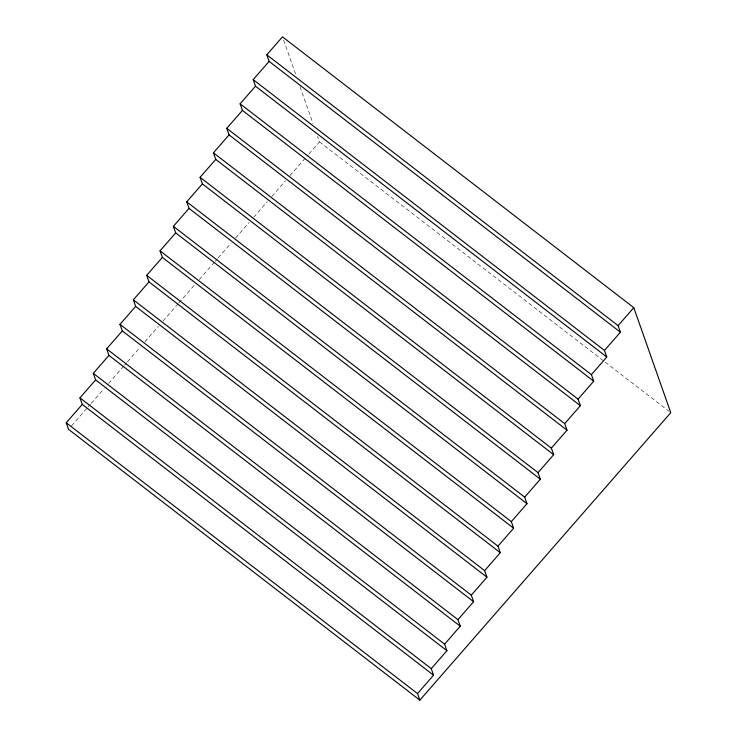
<?xml version="1.0" encoding="UTF-8"?>
<svg xmlns="http://www.w3.org/2000/svg" width="737" height="737" viewBox="0 0 737 737"><rect width="100%" height="100%" fill="white"/><g stroke="black" fill="none" stroke-linecap="round" stroke-linejoin="round"><path stroke-width="0.55" stroke-dasharray="3.69 2.76" d="M71.563 425.875L87.436 407.69M88.191 406.824L90.458 404.226M91.213 403.36L104.064 388.639M108.597 383.443L123.715 366.123M124.47 365.257L126.736 362.659M127.492 361.793L140.343 347.081M144.876 341.885L158.483 326.298M163.015 321.102L178.133 303.782M178.888 302.916L194.761 284.731M199.294 279.535L214.412 262.225M215.167 261.359L217.433 258.761M218.189 257.895L231.04 243.173M235.573 237.977L249.18 222.39M253.712 217.194L267.319 201.606M271.852 196.41L285.459 180.823M289.991 175.627L308.13 154.853M308.886 153.987L319.471 141.863L317.564 136.446M319.471 141.863L604.331 361.462M605.243 362.162L668.947 411.274M283.634 40.102L296.21 75.819M300.023 86.653L312.985 123.457"/><path stroke-width="1.11" d="M266.803 54.814L282.492 36.85L633.783 307.661L670.771 412.674L419.841 700.15L68.541 429.339L66.229 422.771L82.268 404.401L79.955 397.842L95.617 379.905L93.304 373.337L108.956 355.4L106.644 348.841L122.305 330.904L119.993 324.335L135.654 306.399L133.342 299.83L148.994 281.893L146.691 275.334L162.343 257.397L160.03 250.829L175.692 232.892L173.379 226.333L189.04 208.387L186.728 201.827L202.38 183.891L200.077 177.322L215.729 159.385L213.417 152.826L229.078 134.889L226.766 128.321L242.427 110.384L240.115 103.825L255.49 86.201L253.178 79.633L269.116 61.383L266.803 54.814L618.103 325.634L620.416 332.194L604.478 350.443L606.791 357.012L591.415 374.636L593.727 381.195L578.066 399.132L580.378 405.7L564.717 423.637L567.029 430.196L551.368 448.142L553.68 454.701L538.028 472.638L540.341 479.207L524.68 497.143L526.992 503.703L511.331 521.639L513.643 528.208L497.991 546.145L500.294 552.713L484.642 570.65L486.954 577.209L471.293 595.146L473.605 601.714L457.944 619.651L460.257 626.21L444.604 644.156L446.917 650.716L431.256 668.652L433.568 675.221L417.529 693.591L419.841 700.15M618.103 325.634L633.783 307.661M269.116 61.383L620.416 332.194M253.178 79.633L604.478 350.443M255.49 86.201L606.791 357.012M240.115 103.825L591.415 374.636M242.427 110.384L593.727 381.195M226.766 128.321L578.066 399.132M229.078 134.889L580.378 405.7M213.417 152.826L564.717 423.637M215.729 159.385L567.029 430.196M200.077 177.322L551.368 448.142M202.38 183.891L553.68 454.701M186.728 201.827L538.028 472.638M189.04 208.387L540.341 479.207M173.379 226.333L524.68 497.143M175.692 232.892L526.992 503.703M160.03 250.829L511.331 521.639M162.343 257.397L513.643 528.208M146.691 275.334L497.991 546.145M148.994 281.893L500.294 552.713M133.342 299.83L484.642 570.65M135.654 306.399L486.954 577.209M119.993 324.335L471.293 595.146M122.305 330.904L473.605 601.714M106.644 348.841L457.944 619.651M108.956 355.4L460.257 626.21M93.304 373.337L444.604 644.156M95.617 379.905L446.917 650.716M79.955 397.842L431.256 668.652M82.268 404.401L433.568 675.221M66.229 422.771L417.529 693.591"/></g></svg>
